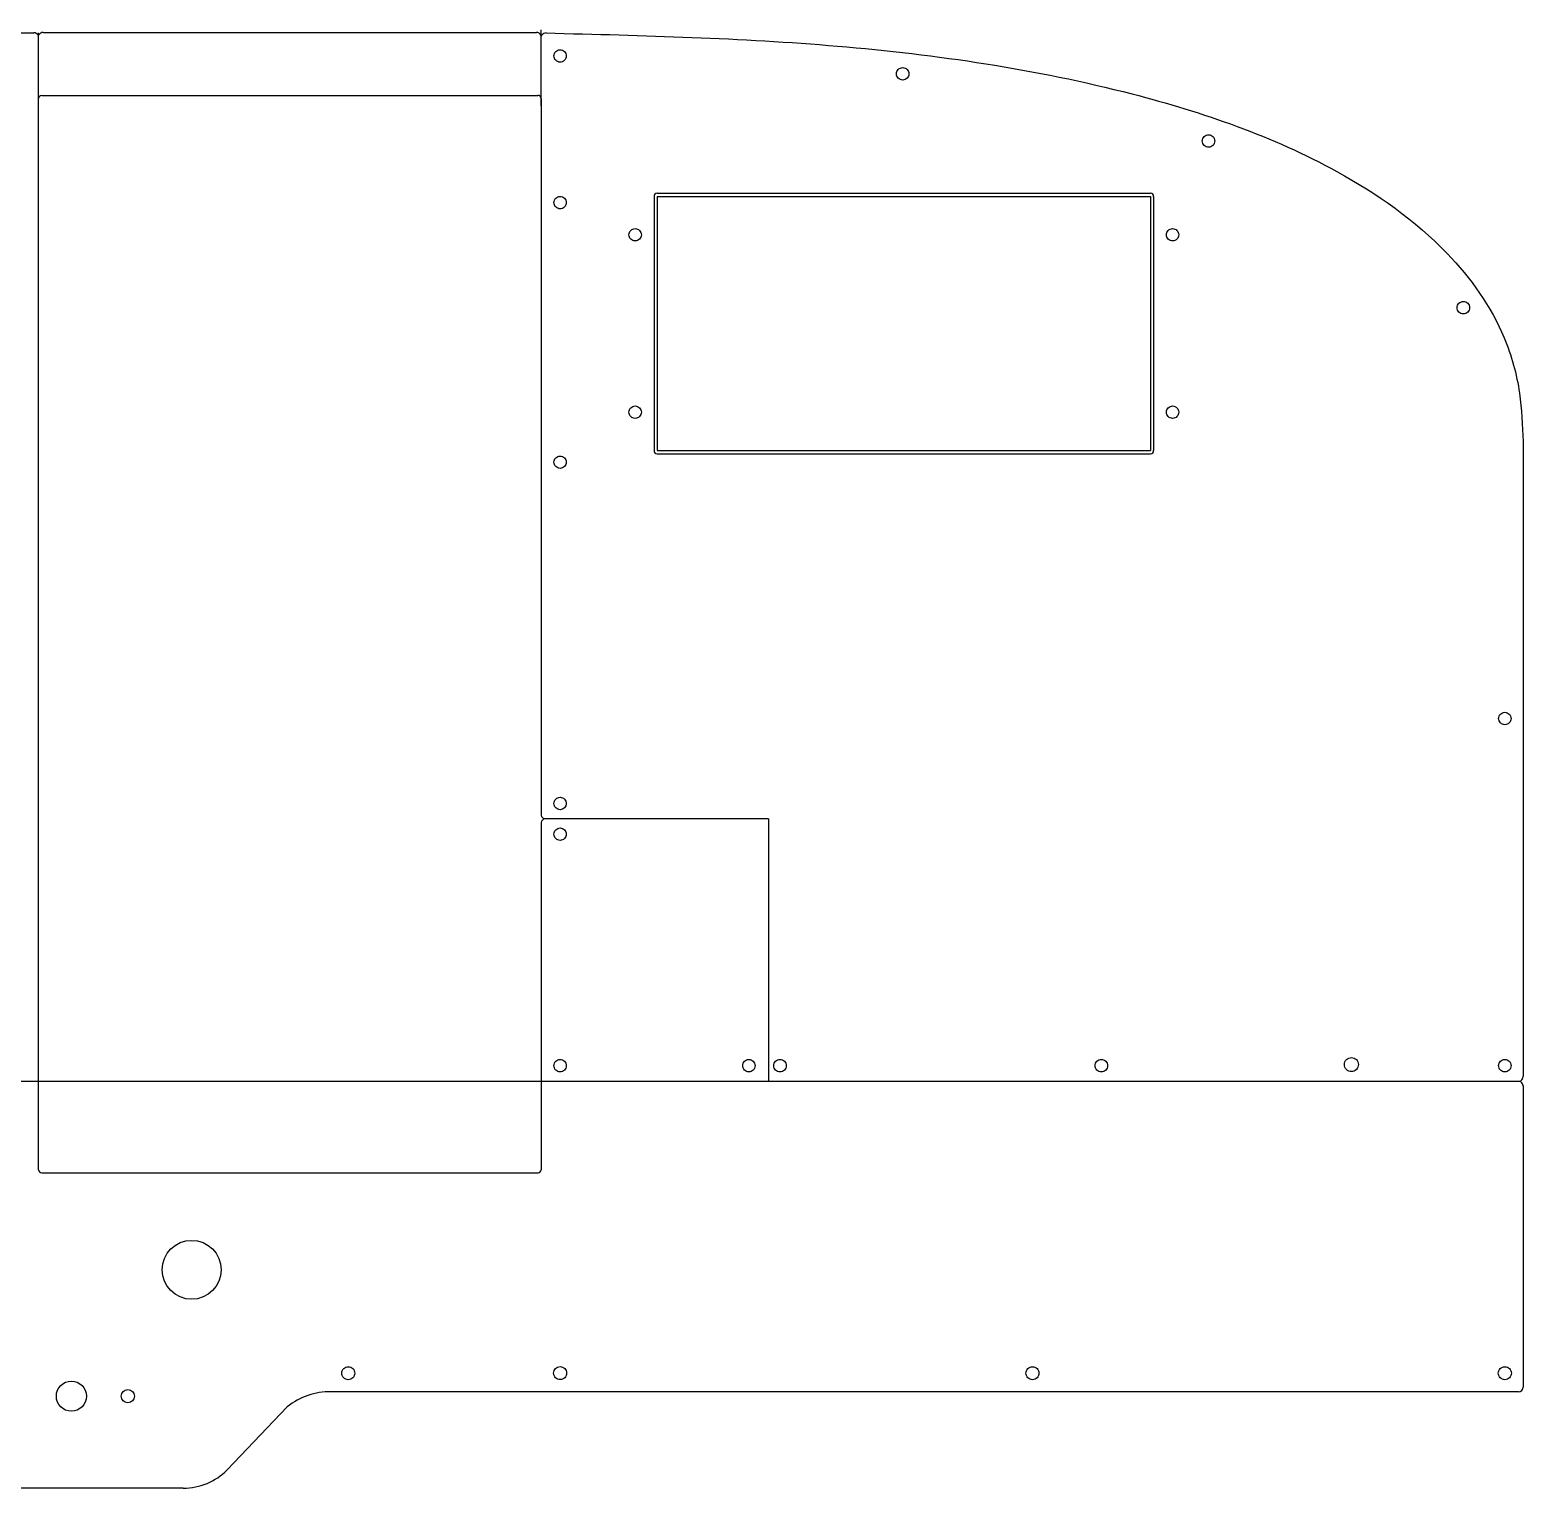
# Model space of a CAD drawing. Header units: inches. Extents: x -14 to 626, y -7 to 348.
# Drawn here: x 607.29 to 626.24, y 329.25 to 347.76 of the extents above; entities that cross this region are included whole.
import ezdxf

# ---------------------------------------------------------------- set-up
doc = ezdxf.new("R2010")
doc.units = ezdxf.units.IN
doc.layers.get('0').update_dxf_attribs({"linetype": 'CONTINUOUS'})

msp = doc.modelspace()

# ---------------------------------------------------------------- linework, layer by layer
for p, q in [((613.777, 346.8), (613.777, 347.763)), ((613.777, 346.8), (613.777, 347.763)), ((603.396, 347.73), (607.341, 347.726)), ((603.396, 347.73), (607.341, 347.726)), ((607.399, 346.868), (607.399, 347.726)), ((607.399, 346.868), (607.399, 347.726)), ((607.457, 347.73), (613.72, 347.73)), ((607.457, 347.73), (613.72, 347.73)), ((607.399, 333.292), (607.399, 346.891)), ((607.399, 333.292), (607.399, 346.891)), ((607.439, 346.931), (613.737, 346.931)), ((607.439, 346.931), (613.737, 346.931)), ((613.777, 346.892), (613.777, 337.806)), ((613.777, 346.892), (613.777, 337.806)), ((615.211, 345.649), (615.211, 342.421)), ((615.211, 345.649), (615.211, 342.421)), ((615.25, 345.689), (621.51, 345.689)), ((615.25, 345.689), (621.51, 345.689)), ((615.25, 345.649), (621.51, 345.649)), ((615.25, 345.649), (615.25, 342.421)), ((615.25, 345.649), (621.51, 345.649)), ((615.25, 345.649), (615.25, 342.421)), ((621.51, 345.649), (621.51, 342.421)), ((621.51, 345.649), (621.51, 342.421)), ((621.549, 345.649), (621.549, 342.421)), ((621.549, 345.649), (621.549, 342.421)), ((626.239, 342.536), (626.239, 334.474)), ((626.239, 342.536), (626.239, 334.474)), ((615.25, 342.421), (621.51, 342.421)), ((615.25, 342.421), (621.51, 342.421)), ((615.25, 342.382), (621.51, 342.382)), ((615.25, 342.382), (621.51, 342.382)), ((616.663, 337.747), (613.809, 337.747)), ((616.663, 337.747), (613.809, 337.747)), ((616.663, 337.747), (616.663, 334.415)), ((616.663, 337.747), (616.663, 334.415)), ((613.777, 337.688), (613.779, 333.292)), ((613.777, 337.688), (613.779, 333.292)), ((586.9, 334.415), (626.207, 334.415)), ((586.9, 334.415), (626.207, 334.415)), ((626.239, 334.356), (626.239, 330.533)), ((626.239, 334.356), (626.239, 330.533)), ((607.439, 333.253), (613.739, 333.253)), ((607.439, 333.253), (613.739, 333.253)), ((626.18, 330.474), (611.112, 330.474)), ((626.18, 330.474), (611.112, 330.474)), ((610.556, 330.283), (609.793, 329.481)), ((610.556, 330.283), (609.793, 329.481)), ((609.236, 329.25), (603.872, 329.25)), ((609.236, 329.25), (603.872, 329.25))]:
    msp.add_line(p, q)
for points in [[(614.018, 347.353, -0.414214), (613.94, 347.432, -0.414214), (614.018, 347.511, -0.414214), (614.097, 347.432, -0.414214)], [(614.097, 347.432, -0.414214), (614.018, 347.353, -0.414214), (613.94, 347.432, -0.414214), (614.018, 347.511, -0.414214)], [(618.287, 347.205, -0.414214), (618.366, 347.284, -0.414214), (618.444, 347.205, -0.414214), (618.366, 347.126, -0.414214)], [(618.287, 347.205, -0.414214), (618.366, 347.284, -0.414214), (618.444, 347.205, -0.414214), (618.366, 347.126, -0.414214)], [(622.168, 346.352, -0.414214), (622.247, 346.431, -0.414214), (622.325, 346.352, -0.414214), (622.247, 346.273, -0.414214)], [(622.168, 346.352, -0.414214), (622.247, 346.431, -0.414214), (622.325, 346.352, -0.414214), (622.247, 346.273, -0.414214)], [(613.94, 345.57, -0.414214), (614.018, 345.649, -0.414214), (614.097, 345.57, -0.414214), (614.018, 345.491, -0.414214)], [(614.018, 345.491, -0.414214), (613.94, 345.57, -0.414214), (614.018, 345.649, -0.414214), (614.097, 345.57, -0.414214)], [(614.97, 345.083, -0.414214), (614.891, 345.161, -0.414214), (614.97, 345.24, -0.414214), (615.049, 345.161, -0.414214)], [(614.97, 345.083, -0.414214), (614.891, 345.161, -0.414214), (614.97, 345.24, -0.414214), (615.049, 345.161, -0.414214)], [(621.791, 345.24, -0.414214), (621.869, 345.161, -0.414214), (621.791, 345.083, -0.414214), (621.712, 345.161, -0.414214)], [(621.791, 345.083, -0.414214), (621.712, 345.161, -0.414214), (621.791, 345.24, -0.414214), (621.869, 345.161, -0.414214)], [(625.402, 344.236, -0.414214), (625.48, 344.314, -0.414214), (625.559, 344.236, -0.414214), (625.48, 344.157, -0.414214)], [(625.48, 344.314, -0.414214), (625.559, 344.236, -0.414214), (625.48, 344.157, -0.414214), (625.402, 344.236, -0.414214)], [(614.891, 342.909, -0.414214), (614.97, 342.988, -0.414214), (615.049, 342.909, -0.414214), (614.97, 342.83, -0.414214)], [(615.049, 342.909, -0.414214), (614.97, 342.83, -0.414214), (614.891, 342.909, -0.414214), (614.97, 342.988, -0.414214)], [(621.712, 342.909, -0.414214), (621.791, 342.988, -0.414214), (621.869, 342.909, -0.414214), (621.791, 342.83, -0.414214)], [(621.791, 342.83, -0.414214), (621.712, 342.909, -0.414214), (621.791, 342.988, -0.414214), (621.869, 342.909, -0.414214)], [(614.018, 342.196, -0.414214), (613.94, 342.275, -0.414214), (614.018, 342.353, -0.414214), (614.097, 342.275, -0.414214)], [(614.018, 342.196, -0.414214), (613.94, 342.275, -0.414214), (614.018, 342.353, -0.414214), (614.097, 342.275, -0.414214)], [(626.007, 339.099, -0.414214), (626.086, 339.02, -0.414214), (626.007, 338.942, -0.414214), (625.928, 339.02, -0.414214)], [(625.928, 339.02, -0.414214), (626.007, 339.099, -0.414214), (626.086, 339.02, -0.414214), (626.007, 338.942, -0.414214)], [(613.94, 337.942, -0.414214), (614.018, 338.021, -0.414214), (614.097, 337.942, -0.414214), (614.018, 337.863, -0.414214)], [(614.097, 337.942, -0.414214), (614.018, 337.863, -0.414214), (613.94, 337.942, -0.414214), (614.018, 338.021, -0.414214)], [(614.018, 337.631, -0.414214), (614.097, 337.552, -0.414214), (614.018, 337.473, -0.414214), (613.94, 337.552, -0.414214)], [(614.097, 337.552, -0.414214), (614.018, 337.473, -0.414214), (613.94, 337.552, -0.414214), (614.018, 337.631, -0.414214)], [(614.018, 334.535, -0.414214), (613.94, 334.614, -0.414214), (614.018, 334.692, -0.414214), (614.097, 334.614, -0.414214)], [(614.097, 334.614, -0.414214), (614.018, 334.535, -0.414214), (613.94, 334.614, -0.414214), (614.018, 334.692, -0.414214)], [(616.335, 334.614, -0.414214), (616.413, 334.692, -0.414214), (616.492, 334.614, -0.414214), (616.413, 334.535, -0.414214)], [(616.413, 334.692, -0.414214), (616.492, 334.614, -0.414214), (616.413, 334.535, -0.414214), (616.335, 334.614, -0.414214)], [(616.888, 334.614, -0.414214), (616.809, 334.535, -0.414214), (616.73, 334.614, -0.414214), (616.809, 334.692, -0.414214)], [(616.809, 334.692, -0.414214), (616.888, 334.614, -0.414214), (616.809, 334.535, -0.414214), (616.73, 334.614, -0.414214)], [(620.808, 334.614, -0.414214), (620.886, 334.692, -0.414214), (620.965, 334.614, -0.414214), (620.886, 334.535, -0.414214)], [(620.965, 334.614, -0.414214), (620.886, 334.535, -0.414214), (620.808, 334.614, -0.414214), (620.886, 334.692, -0.414214)], [(624.06, 334.716, -0.414214), (624.149, 334.628, -0.414214), (624.06, 334.539, -0.414214), (623.971, 334.628, -0.414214)], [(624.06, 334.539, -0.414214), (623.971, 334.628, -0.414214), (624.06, 334.716, -0.414214), (624.149, 334.628, -0.414214)], [(626.007, 334.535, -0.414214), (625.928, 334.614, -0.414214), (626.007, 334.692, -0.414214), (626.086, 334.614, -0.414214)], [(625.928, 334.614, -0.414214), (626.007, 334.692, -0.414214), (626.086, 334.614, -0.414214), (626.007, 334.535, -0.414214)], [(611.33, 330.792, -0.414214), (611.412, 330.71, -0.414214), (611.33, 330.627, -0.414214), (611.247, 330.71, -0.414214)], [(611.33, 330.792, -0.414214), (611.412, 330.71, -0.414214), (611.33, 330.627, -0.414214), (611.247, 330.71, -0.414214)], [(614.101, 330.71, -0.414214), (614.018, 330.628, -0.414214), (613.936, 330.71, -0.414214), (614.018, 330.793, -0.414214)], [(614.101, 330.71, -0.414214), (614.018, 330.628, -0.414214), (613.936, 330.71, -0.414214), (614.018, 330.793, -0.414214)], [(620.013, 330.792, -0.414214), (620.095, 330.71, -0.414214), (620.013, 330.627, -0.414214), (619.93, 330.71, -0.414214)], [(620.013, 330.792, -0.414214), (620.095, 330.71, -0.414214), (620.013, 330.627, -0.414214), (619.93, 330.71, -0.414214)], [(626.007, 330.792, -0.414214), (626.09, 330.71, -0.414214), (626.007, 330.627, -0.414214), (625.924, 330.71, -0.414214)], [(625.924, 330.71, -0.414214), (626.007, 330.792, -0.414214), (626.09, 330.71, -0.414214), (626.007, 330.627, -0.414214)]]:
    msp.add_lwpolyline(points, format="xyb", close=True)
for centre, radius in [((609.342, 332.022), 0.374), ((609.342, 332.022), 0.374), ((607.816, 330.418), 0.191), ((607.816, 330.418), 0.191), ((608.532, 330.418), 0.0831), ((608.532, 330.418), 0.0831)]:
    msp.add_circle(centre, radius)
for centre, radius, start, end in [((607.341, 347.667), 0.0591, 32.0646, 90.0058), ((607.341, 347.667), 0.0591, 32.0646, 90.0058), ((607.398, 347.702), 0.00787, 208.6058, 270), ((607.398, 347.702), 0.00787, 208.6058, 270), ((607.398, 347.702), 0.00787, 270, 331.9275), ((607.398, 347.702), 0.00787, 270, 331.9275), ((607.457, 347.671), 0.0591, 90, 151.9275), ((607.457, 347.671), 0.0591, 90, 151.9275), ((613.72, 347.671), 0.0591, 24.4005, 90), ((613.72, 347.671), 0.0591, 24.4005, 90), ((613.781, 347.698), 0.00787, 204.4005, 266.5586), ((613.781, 347.698), 0.00787, 204.4005, 266.5586), ((613.781, 347.698), 0.00787, 266.5586, 328.7168), ((613.781, 347.698), 0.00787, 266.5586, 328.7168), ((613.838, 347.664), 0.0591, 88.5919, 148.7168), ((613.838, 347.664), 0.0591, 88.5919, 148.7168), ((607.439, 346.891), 0.0394, 90, 180), ((607.439, 346.891), 0.0394, 90, 180), ((613.737, 346.892), 0.0394, -0.0003, 89.9997), ((613.737, 346.892), 0.0394, -0.0003, 89.9997), ((615.25, 345.649), 0.0394, 90, 180), ((615.25, 345.649), 0.0394, 90, 180), ((621.51, 345.649), 0.0394, 0, 90), ((621.51, 345.649), 0.0394, 0, 90), ((615.25, 342.421), 0.0394, 180, 270), ((615.25, 342.421), 0.0394, 180, 270), ((621.51, 342.421), 0.0394, -90, 0), ((621.51, 342.421), 0.0394, -90, 0), ((613.836, 337.806), 0.0591, 180, 236.4427), ((613.836, 337.806), 0.0591, 180, 236.4427), ((613.836, 337.688), 0.0591, 123.5573, 180), ((613.836, 337.688), 0.0591, 123.5573, 180), ((613.797, 337.747), 0.0118, 0, 56.4427), ((613.797, 337.747), 0.0118, 0, 56.4427), ((613.797, 337.747), 0.0118, -56.4427, 0), ((613.797, 337.747), 0.0118, -56.4427, 0), ((626.18, 334.474), 0.0591, 303.557, 359.9997), ((626.18, 334.474), 0.0591, 303.557, 359.9997), ((626.219, 334.415), 0.0118, 123.557, 179.9997), ((626.219, 334.415), 0.0118, 123.557, 179.9997), ((626.219, 334.415), 0.0118, 179.9997, 236.4424), ((626.219, 334.415), 0.0118, 179.9997, 236.4424), ((626.18, 334.356), 0.0591, -0.0003, 56.4424), ((626.18, 334.356), 0.0591, -0.0003, 56.4424), ((607.439, 333.292), 0.0394, 180, 270), ((607.439, 333.292), 0.0394, 180, 270), ((613.739, 333.292), 0.0394, 270, 315.009), ((613.739, 333.292), 0.0394, 270, 315.009), ((613.739, 333.292), 0.0394, -44.991, 0.0181), ((613.739, 333.292), 0.0394, -44.991, 0.0181), ((626.18, 330.533), 0.0591, 270, 359.9997), ((626.18, 330.533), 0.0591, 270, 359.9997), ((611.102, 329.597), 0.877, 89.349, 128.5665), ((611.102, 329.597), 0.877, 89.349, 128.5665), ((609.236, 330.038), 0.787, 270, 315), ((609.236, 330.038), 0.787, 270, 315)]:
    msp.add_arc(centre, radius, start, end)
msp.add_open_spline([(613.84, 347.723), (615.075, 347.692), (617.571, 347.629), (620.971, 347.132), (623.616, 346.222), (625.227, 345.096), (625.977, 344.05), (626.213, 343.191), (626.231, 342.742), (626.239, 342.536)], degree=3, knots=[0, 0, 0, 0, 94.074213, 190.22246, 260.827981, 305.057225, 337.933465, 356.480901, 372.113445, 372.113445, 372.113445, 372.113445])
msp.add_open_spline([(613.84, 347.723), (615.075, 347.692), (617.571, 347.629), (620.971, 347.132), (623.616, 346.222), (625.227, 345.096), (625.977, 344.05), (626.213, 343.191), (626.231, 342.742), (626.239, 342.536)], degree=3, knots=[0, 0, 0, 0, 94.074213, 190.22246, 260.827981, 305.057225, 337.933465, 356.480901, 372.113445, 372.113445, 372.113445, 372.113445])

doc.saveas('drawing.dxf')
